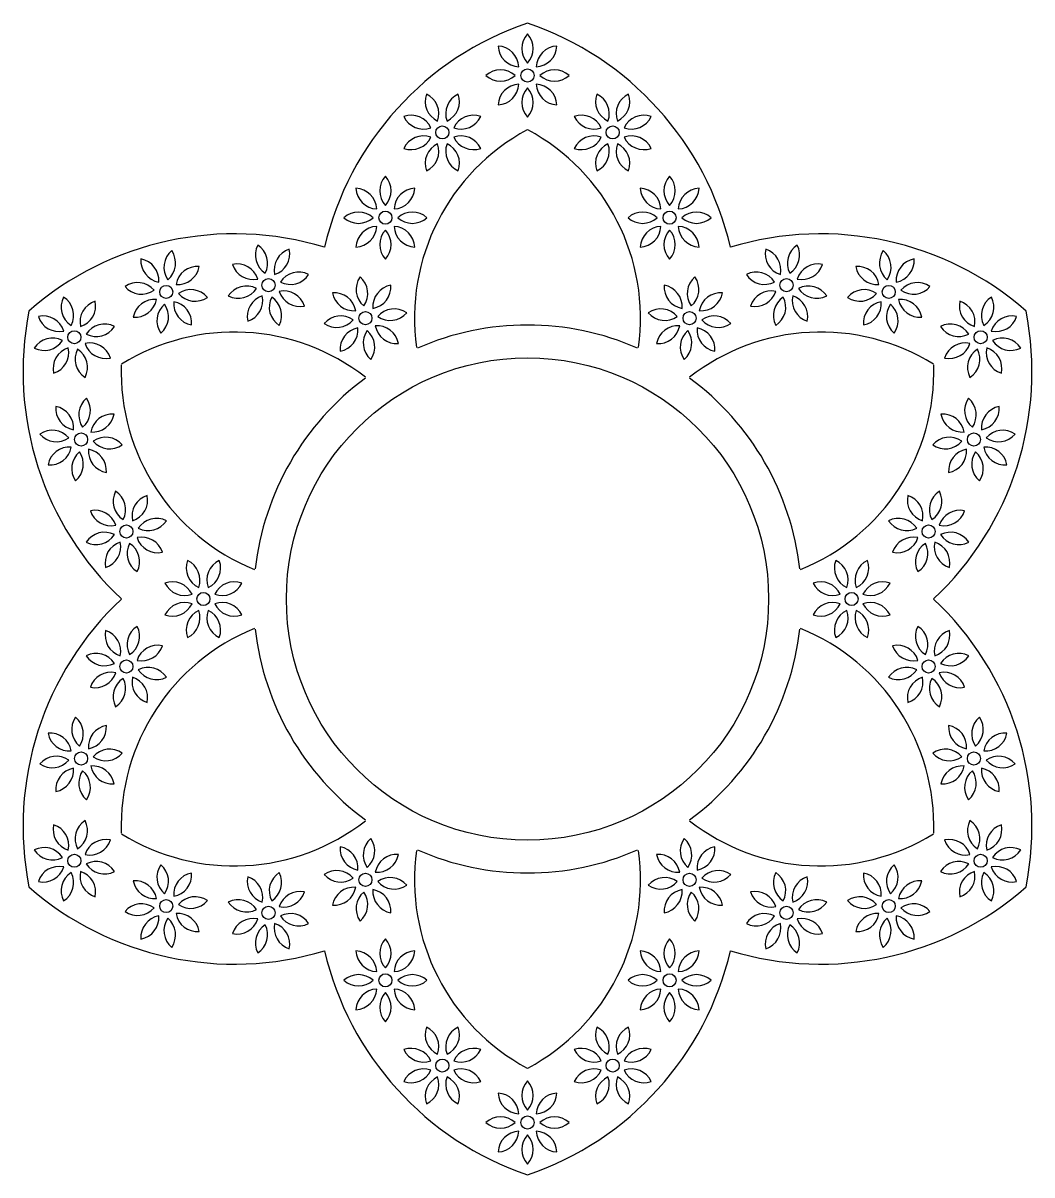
# Model space of a CAD drawing. Extents: x -453 to 81, y -70 to 115.
# Drawn here: x -73.3 to 80.9, y -65.3 to 110.6 of the extents above; entities that cross this region are included whole.
import ezdxf

# ---------------------------------------------------------------- set-up
doc = ezdxf.new("R2010")
doc.units = 0
doc.layers.get('0').update_dxf_attribs({"linetype": 'CONTINUOUS'})

msp = doc.modelspace()

# ---------------------------------------------------------------- linework, layer by layer
for centre, radius in [((3.822588, 102.623076), 1), ((-9.195072, 93.924954), 1), ((16.840248, 93.924954), 1), ((-17.893194, 80.907294), 1), ((25.53837, 80.907294), 1), ((-51.379197, 69.569938), 1), ((-35.756512, 70.593903), 1), ((43.401688, 70.593903), 1), ((59.024373, 69.569938), 1), ((-20.939374, 65.556649), 1), ((28.584549, 65.556649), 1), ((-65.420822, 62.645375), 1), ((73.065997, 62.645375), 1), ((3.822588, 22.667674), 36.843503), ((-64.396857, 47.02269), 1), ((72.042033, 47.02269), 1), ((-57.472294, 32.981065), 1), ((65.11747, 32.981065), 1), ((-45.701335, 22.667674), 1), ((53.346511, 22.667674), 1), ((-57.472294, 12.354282), 1), ((65.11747, 12.354282), 1), ((-64.396857, -1.687342), 1), ((72.042033, -1.687342), 1), ((-65.420822, -17.310027), 1), ((73.065997, -17.310027), 1), ((-20.939374, -20.221301), 1), ((28.584549, -20.221301), 1), ((-51.379197, -24.23459), 1), ((-35.756512, -25.258555), 1), ((43.401688, -25.258555), 1), ((59.024373, -24.23459), 1), ((-17.893194, -35.571947), 1), ((25.53837, -35.571947), 1), ((-9.195072, -48.589606), 1), ((16.840248, -48.589606), 1), ((3.822588, -57.287729), 1)]:
    msp.add_circle(centre, radius)
for centre, radius, start, end in [((19.177964, 65.551918), 47.625533, 108.809279, 166.839994), ((-11.532789, 65.551918), 47.625533, 13.160006, 71.190721), ((6.277838, 106.741474), 3.320433, 137.683451, 222.316549), ((1.367338, 106.741474), 3.320433, 317.683451, 42.316549), ((2.646564, 107.271347), 3.320433, 182.683451, 267.316549), ((-0.825683, 103.7991), 3.320433, 2.683451, 87.316549), ((8.470859, 103.7991), 3.320433, 92.683451, 177.316549), ((4.998611, 107.271347), 3.320433, 272.683451, 357.316549), ((-0.29581, 100.167826), 3.320433, 47.683451, 132.316549), ((-0.29581, 105.078326), 3.320433, 227.683451, 312.316549), ((7.940986, 100.167826), 3.320433, 47.683451, 132.316549), ((7.940986, 105.078326), 3.320433, 227.683451, 312.316549), ((2.646564, 97.974805), 3.320433, 92.683451, 177.316549), ((-0.825683, 101.447053), 3.320433, 272.683451, 357.316549), ((6.277838, 98.504678), 3.320433, 137.683451, 222.316549), ((1.367338, 98.504678), 3.320433, 317.683451, 42.316549), ((8.470859, 101.447053), 3.320433, 182.683451, 267.316549), ((4.998611, 97.974805), 3.320433, 2.683451, 87.316549), ((-8.50276, 98.669441), 3.320433, 160.183451, 244.816549), ((-13.03947, 96.790274), 3.320433, 340.183451, 64.816549), ((-5.350674, 96.790274), 3.320433, 115.183451, 199.816549), ((-9.887384, 98.669441), 3.320433, 295.183451, 19.816549), ((17.53256, 98.669441), 3.320433, 160.183451, 244.816549), ((12.99585, 96.790274), 3.320433, 340.183451, 64.816549), ((20.684645, 96.790274), 3.320433, 115.183451, 199.816549), ((16.147935, 98.669441), 3.320433, 295.183451, 19.816549), ((-13.939559, 93.232642), 3.320433, 25.183451, 109.816549), ((-12.060392, 97.769352), 3.320433, 205.183451, 289.816549), ((-4.450585, 93.232642), 3.320433, 70.183451, 154.816549), ((-6.329752, 97.769352), 3.320433, 250.183451, 334.816549), ((13.974927, 97.769352), 3.320433, 205.183451, 289.816549), ((12.095761, 93.232642), 3.320433, 25.183451, 109.816549), ((21.584735, 93.232642), 3.320433, 70.183451, 154.816549), ((19.705568, 97.769352), 3.320433, 250.183451, 334.816549), ((-12.060392, 90.080556), 3.320433, 70.183451, 154.816549), ((19.177964, 65.551918), 32.625533, 118.170844, 187.914636), ((-6.329752, 90.080556), 3.320433, 25.183451, 109.816549), ((-11.532789, 65.551918), 32.625533, 352.085364, 61.829156), ((13.974927, 90.080556), 3.320433, 70.183451, 154.816549), ((19.705568, 90.080556), 3.320433, 25.183451, 109.816549), ((-13.939559, 94.617266), 3.320433, 250.183451, 334.816549), ((-8.50276, 89.180467), 3.320433, 115.183451, 199.816549), ((-13.03947, 91.059634), 3.320433, 295.183451, 19.816549), ((-5.350674, 91.059634), 3.320433, 160.183451, 244.816549), ((-9.887384, 89.180467), 3.320433, 340.183451, 64.816549), ((-4.450585, 94.617266), 3.320433, 205.183451, 289.816549), ((12.095761, 94.617266), 3.320433, 250.183451, 334.816549), ((17.53256, 89.180467), 3.320433, 115.183451, 199.816549), ((12.99585, 91.059634), 3.320433, 295.183451, 19.816549), ((20.684645, 91.059634), 3.320433, 160.183451, 244.816549), ((16.147935, 89.180467), 3.320433, 340.183451, 64.816549), ((21.584735, 94.617266), 3.320433, 205.183451, 289.816549), ((-15.437944, 85.025692), 3.320433, 137.683451, 222.316549), ((-20.348444, 85.025692), 3.320433, 317.683451, 42.316549), ((27.993619, 85.025692), 3.320433, 137.683451, 222.316549), ((23.08312, 85.025692), 3.320433, 317.683451, 42.316549), ((-22.541465, 82.083318), 3.320433, 2.683451, 87.316549), ((-19.069217, 85.555565), 3.320433, 182.683451, 267.316549), ((-13.244923, 82.083318), 3.320433, 92.683451, 177.316549), ((-16.717171, 85.555565), 3.320433, 272.683451, 357.316549), ((24.362346, 85.555565), 3.320433, 182.683451, 267.316549), ((20.890099, 82.083318), 3.320433, 2.683451, 87.316549), ((30.186641, 82.083318), 3.320433, 92.683451, 177.316549), ((26.714393, 85.555565), 3.320433, 272.683451, 357.316549), ((-22.011592, 78.452045), 3.320433, 47.683451, 132.316549), ((-13.774796, 78.452045), 3.320433, 47.683451, 132.316549), ((21.419972, 78.452045), 3.320433, 47.683451, 132.316549), ((29.656768, 78.452045), 3.320433, 47.683451, 132.316549), ((-22.011592, 83.362544), 3.320433, 227.683451, 312.316549), ((-19.069217, 76.259023), 3.320433, 92.683451, 177.316549), ((-22.541465, 79.731271), 3.320433, 272.683451, 357.316549), ((-16.717171, 76.259023), 3.320433, 2.683451, 87.316549), ((-13.244923, 79.731271), 3.320433, 182.683451, 267.316549), ((-13.774796, 83.362544), 3.320433, 227.683451, 312.316549), ((21.419972, 83.362544), 3.320433, 227.683451, 312.316549), ((24.362346, 76.259023), 3.320433, 92.683451, 177.316549), ((20.890099, 79.731271), 3.320433, 272.683451, 357.316549), ((30.186641, 79.731271), 3.320433, 182.683451, 267.316549), ((26.714393, 76.259023), 3.320433, 2.683451, 87.316549), ((29.656768, 83.362544), 3.320433, 227.683451, 312.316549), ((-40.993945, 30.811649), 47.625533, 73.160006, 131.190721), ((-15.437944, 76.788896), 3.320433, 137.683451, 222.316549), ((-20.348444, 76.788896), 3.320433, 317.683451, 42.316549), ((27.993619, 76.788896), 3.320433, 137.683451, 222.316549), ((23.08312, 76.788896), 3.320433, 317.683451, 42.316549), ((48.639121, 30.811649), 47.625533, 48.809279, 106.839994), ((-48.407394, 73.332628), 3.320433, 130.183451, 214.816549), ((-53.275883, 73.973577), 3.320433, 310.183451, 34.816549), ((-34.450843, 75.207435), 3.320433, 152.683451, 237.316549), ((-39.194021, 73.936504), 3.320433, 332.683451, 57.316549), ((-31.571004, 72.932915), 3.320433, 107.683451, 192.316549), ((-35.823622, 75.388165), 3.320433, 287.683451, 12.316549), ((43.468797, 75.388165), 3.320433, 167.683451, 252.316549), ((39.21618, 72.932915), 3.320433, 347.683451, 72.316549), ((46.839197, 73.936504), 3.320433, 122.683451, 207.316549), ((42.096018, 75.207435), 3.320433, 302.683451, 27.316549), ((60.921059, 73.973577), 3.320433, 145.183451, 229.816549), ((56.052569, 73.332628), 3.320433, 325.183451, 49.816549), ((-51.938438, 74.331944), 3.320433, 175.183451, 259.816549), ((-55.8342, 71.342621), 3.320433, 355.183451, 79.816549), ((63.479375, 71.342621), 3.320433, 100.183451, 184.816549), ((59.583614, 74.331944), 3.320433, 280.183451, 4.816549), ((-46.617191, 70.129179), 3.320433, 85.183451, 169.816549), ((-49.606514, 74.02494), 3.320433, 265.183451, 349.816549), ((-40.550774, 70.526793), 3.320433, 17.683451, 102.316549), ((-38.095524, 74.77941), 3.320433, 197.683451, 282.316549), ((-31.14298, 69.288234), 3.320433, 62.683451, 147.316549), ((-32.413911, 74.031412), 3.320433, 242.683451, 327.316549), ((38.788155, 69.288234), 3.320433, 32.683451, 117.316549), ((40.059086, 74.031412), 3.320433, 212.683451, 297.316549), ((48.19595, 70.526793), 3.320433, 77.683451, 162.316549), ((45.7407, 74.77941), 3.320433, 257.683451, 342.316549), ((57.251689, 74.02494), 3.320433, 190.183451, 274.816549), ((54.262367, 70.129179), 3.320433, 10.183451, 94.816549), ((-55.782836, 67.673252), 3.320433, 40.183451, 124.816549), ((-55.141887, 72.541742), 3.320433, 220.183451, 304.816549), ((-39.099114, 67.156394), 3.320433, 62.683451, 147.316549), ((-19.042688, 69.960288), 3.320433, 145.183451, 229.816549), ((-23.911177, 69.319339), 3.320433, 325.183451, 49.816549), ((-16.484371, 67.329332), 3.320433, 100.183451, 184.816549), ((-20.380132, 70.318655), 3.320433, 280.183451, 4.816549), ((28.025308, 70.318655), 3.320433, 175.183451, 259.816549), ((24.129547, 67.329332), 3.320433, 355.183451, 79.816549), ((31.556353, 69.319339), 3.320433, 130.183451, 214.816549), ((26.687863, 69.960288), 3.320433, 310.183451, 34.816549), ((46.744289, 67.156394), 3.320433, 32.683451, 117.316549), ((62.787063, 72.541742), 3.320433, 235.183451, 319.816549), ((63.428012, 67.673252), 3.320433, 55.183451, 139.816549), ((-64.115152, 67.258907), 3.320433, 152.683451, 237.316549), ((-68.858331, 65.987977), 3.320433, 332.683451, 57.316549), ((-47.616507, 66.598134), 3.320433, 40.183451, 124.816549), ((-46.975558, 71.466624), 3.320433, 220.183451, 304.816549), ((-40.370044, 71.899572), 3.320433, 242.683451, 327.316549), ((-35.689402, 65.799641), 3.320433, 107.683451, 192.316549), ((-39.94202, 68.25489), 3.320433, 287.683451, 12.316549), ((-32.319003, 67.251301), 3.320433, 152.683451, 237.316549), ((-37.062181, 65.980371), 3.320433, 332.683451, 57.316549), ((-33.4175, 66.408395), 3.320433, 17.683451, 102.316549), ((-30.96225, 70.661013), 3.320433, 197.683451, 282.316549), ((-25.70138, 66.11589), 3.320433, 10.183451, 94.816549), ((-22.712057, 70.011651), 3.320433, 190.183451, 274.816549), ((33.346555, 66.11589), 3.320433, 85.183451, 169.816549), ((30.357233, 70.011651), 3.320433, 265.183451, 349.816549), ((41.062675, 66.408395), 3.320433, 77.683451, 162.316549), ((38.607426, 70.661013), 3.320433, 257.683451, 342.316549), ((44.707357, 65.980371), 3.320433, 122.683451, 207.316549), ((39.964179, 67.251301), 3.320433, 302.683451, 27.316549), ((47.587195, 68.25489), 3.320433, 167.683451, 252.316549), ((43.334578, 65.799641), 3.320433, 347.683451, 72.316549), ((48.01522, 71.899572), 3.320433, 212.683451, 297.316549), ((54.620734, 71.466624), 3.320433, 235.183451, 319.816549), ((55.261683, 66.598134), 3.320433, 55.183451, 139.816549), ((76.503506, 65.987977), 3.320433, 122.683451, 207.316549), ((71.760328, 67.258907), 3.320433, 302.683451, 27.316549), ((-61.235314, 64.984387), 3.320433, 107.683451, 192.316549), ((-65.487931, 67.439637), 3.320433, 287.683451, 12.316549), ((-53.151881, 65.114936), 3.320433, 85.183451, 169.816549), ((-56.141203, 69.010697), 3.320433, 265.183451, 349.816549), ((-49.482511, 65.166299), 3.320433, 130.183451, 214.816549), ((-54.351001, 65.807248), 3.320433, 310.183451, 34.816549), ((-46.924195, 67.797255), 3.320433, 175.183451, 259.816549), ((-50.819956, 64.807932), 3.320433, 355.183451, 79.816549), ((-16.535735, 63.659963), 3.320433, 55.183451, 139.816549), ((24.18091, 63.659963), 3.320433, 40.183451, 124.816549), ((58.465132, 64.807932), 3.320433, 100.183451, 184.816549), ((54.56937, 67.797255), 3.320433, 280.183451, 4.816549), ((61.996176, 65.807248), 3.320433, 145.183451, 229.816549), ((57.127687, 65.166299), 3.320433, 325.183451, 49.816549), ((60.797056, 65.114936), 3.320433, 10.183451, 94.816549), ((63.786379, 69.010697), 3.320433, 190.183451, 274.816549), ((73.133107, 67.439637), 3.320433, 167.683451, 252.316549), ((68.88049, 64.984387), 3.320433, 347.683451, 72.316549), ((-25.638568, 57.407942), 47.625533, 168.809279, 226.839994), ((-70.215084, 62.578265), 3.320433, 17.683451, 102.316549), ((-67.759834, 66.830883), 3.320433, 197.683451, 282.316549), ((-24.702064, 62.584845), 3.320433, 55.183451, 139.816549), ((-25.343012, 67.453335), 3.320433, 235.183451, 319.816549), ((-17.176683, 68.528453), 3.320433, 235.183451, 319.816549), ((24.821859, 68.528453), 3.320433, 220.183451, 304.816549), ((32.347239, 62.584845), 3.320433, 40.183451, 124.816549), ((32.988188, 67.453335), 3.320433, 220.183451, 304.816549), ((33.283744, 57.407942), 47.625533, 313.160006, 11.190721), ((77.86026, 62.578265), 3.320433, 77.683451, 162.316549), ((75.40501, 66.830883), 3.320433, 257.683451, 342.316549), ((-60.807289, 61.339706), 3.320433, 62.683451, 147.316549), ((-62.07822, 66.082884), 3.320433, 242.683451, 327.316549), ((-40.993945, 30.811649), 32.625533, 52.085364, 121.829156), ((-21.498615, 60.794643), 3.320433, 100.183451, 184.816549), ((-25.394376, 63.783966), 3.320433, 280.183451, 4.816549), ((-17.96757, 61.793959), 3.320433, 145.183451, 229.816549), ((-22.836059, 61.15301), 3.320433, 325.183451, 49.816549), ((-19.16669, 61.101647), 3.320433, 10.183451, 94.816549), ((-16.177367, 64.997408), 3.320433, 190.183451, 274.816549), ((3.822588, 22.667674), 41.843503, 66.298164, 113.701836), ((26.811866, 61.101647), 3.320433, 85.183451, 169.816549), ((23.822543, 64.997408), 3.320433, 265.183451, 349.816549), ((30.481235, 61.15301), 3.320433, 130.183451, 214.816549), ((25.612746, 61.793959), 3.320433, 310.183451, 34.816549), ((48.639121, 30.811649), 32.625533, 58.170844, 127.914636), ((33.039552, 63.783966), 3.320433, 175.183451, 259.816549), ((29.14379, 60.794643), 3.320433, 355.183451, 79.816549), ((68.452465, 61.339706), 3.320433, 32.683451, 117.316549), ((69.723396, 66.082884), 3.320433, 212.683451, 297.316549), ((-68.763423, 59.207866), 3.320433, 62.683451, 147.316549), ((-70.034354, 63.951044), 3.320433, 242.683451, 327.316549), ((-60.62656, 62.712485), 3.320433, 197.683451, 282.316549), ((-63.081809, 58.459867), 3.320433, 17.683451, 102.316549), ((70.726985, 58.459867), 3.320433, 77.683451, 162.316549), ((68.271735, 62.712485), 3.320433, 257.683451, 342.316549), ((76.408599, 59.207866), 3.320433, 32.683451, 117.316549), ((77.67953, 63.951044), 3.320433, 212.683451, 297.316549), ((-65.353712, 57.851113), 3.320433, 107.683451, 192.316549), ((-69.606329, 60.306363), 3.320433, 287.683451, 12.316549), ((-61.983313, 59.302773), 3.320433, 152.683451, 237.316549), ((-66.726491, 58.031843), 3.320433, 332.683451, 57.316549), ((74.371667, 58.031843), 3.320433, 122.683451, 207.316549), ((69.628488, 59.302773), 3.320433, 302.683451, 27.316549), ((77.251505, 60.306363), 3.320433, 167.683451, 252.316549), ((72.998888, 57.851113), 3.320433, 347.683451, 72.316549), ((-25.638568, 57.407942), 32.625533, 178.170844, 247.914636), ((33.283744, 57.407942), 32.625533, 292.085364, 1.829156), ((3.822588, 22.667674), 41.843503, 126.298164, 173.701836), ((3.822588, 22.667674), 41.843503, 6.298164, 53.701836), ((-61.425053, 50.78538), 3.320433, 130.183451, 214.816549), ((-66.293543, 51.426329), 3.320433, 310.183451, 34.816549), ((73.938719, 51.426329), 3.320433, 145.183451, 229.816549), ((69.070229, 50.78538), 3.320433, 325.183451, 49.816549), ((-64.956098, 51.784696), 3.320433, 175.183451, 259.816549), ((-68.851859, 48.795373), 3.320433, 355.183451, 79.816549), ((76.497035, 48.795373), 3.320433, 100.183451, 184.816549), ((72.601274, 51.784696), 3.320433, 280.183451, 4.816549), ((-59.634851, 47.581931), 3.320433, 85.183451, 169.816549), ((-62.624174, 51.477692), 3.320433, 265.183451, 349.816549), ((67.280026, 47.581931), 3.320433, 10.183451, 94.816549), ((70.269349, 51.477692), 3.320433, 190.183451, 274.816549), ((-68.800496, 45.126004), 3.320433, 40.183451, 124.816549), ((-68.159547, 49.994493), 3.320433, 220.183451, 304.816549), ((76.445671, 45.126004), 3.320433, 55.183451, 139.816549), ((75.804723, 49.994493), 3.320433, 235.183451, 319.816549), ((-66.16954, 42.567687), 3.320433, 85.183451, 169.816549), ((-69.158863, 46.463449), 3.320433, 265.183451, 349.816549), ((-60.634167, 44.050886), 3.320433, 40.183451, 124.816549), ((-59.993218, 48.919376), 3.320433, 220.183451, 304.816549), ((68.279342, 44.050886), 3.320433, 55.183451, 139.816549), ((67.638394, 48.919376), 3.320433, 235.183451, 319.816549), ((73.814716, 42.567687), 3.320433, 10.183451, 94.816549), ((76.804039, 46.463449), 3.320433, 190.183451, 274.816549), ((-62.500171, 42.619051), 3.320433, 130.183451, 214.816549), ((-67.36866, 43.26), 3.320433, 310.183451, 34.816549), ((-59.941855, 45.250006), 3.320433, 175.183451, 259.816549), ((-63.837616, 42.260684), 3.320433, 355.183451, 79.816549), ((71.482791, 42.260684), 3.320433, 100.183451, 184.816549), ((67.58703, 45.250006), 3.320433, 280.183451, 4.816549), ((75.013836, 43.26), 3.320433, 145.183451, 229.816549), ((70.145347, 42.619051), 3.320433, 325.183451, 49.816549), ((-56.166625, 37.594598), 3.320433, 152.683451, 237.316549), ((-60.909803, 36.323667), 3.320433, 332.683451, 57.316549), ((68.554979, 36.323667), 3.320433, 122.683451, 207.316549), ((63.8118, 37.594598), 3.320433, 302.683451, 27.316549), ((-53.286786, 35.320078), 3.320433, 107.683451, 192.316549), ((-57.539404, 37.775327), 3.320433, 287.683451, 12.316549), ((65.184579, 37.775327), 3.320433, 167.683451, 252.316549), ((60.931962, 35.320078), 3.320433, 347.683451, 72.316549), ((-62.266556, 32.913956), 3.320433, 17.683451, 102.316549), ((-59.811306, 37.166573), 3.320433, 197.683451, 282.316549), ((69.911732, 32.913956), 3.320433, 77.683451, 162.316549), ((67.456482, 37.166573), 3.320433, 257.683451, 342.316549), ((-52.858762, 31.675396), 3.320433, 62.683451, 147.316549), ((-54.129692, 36.418574), 3.320433, 242.683451, 327.316549), ((60.503937, 31.675396), 3.320433, 32.683451, 117.316549), ((61.774868, 36.418574), 3.320433, 212.683451, 297.316549), ((-60.814896, 29.543556), 3.320433, 62.683451, 147.316549), ((-62.085826, 34.286735), 3.320433, 242.683451, 327.316549), ((-55.133282, 28.795558), 3.320433, 17.683451, 102.316549), ((-52.678032, 33.048175), 3.320433, 197.683451, 282.316549), ((62.778457, 28.795558), 3.320433, 77.683451, 162.316549), ((60.323207, 33.048175), 3.320433, 257.683451, 342.316549), ((68.460071, 29.543556), 3.320433, 32.683451, 117.316549), ((69.731002, 34.286735), 3.320433, 212.683451, 297.316549), ((-57.405184, 28.186803), 3.320433, 107.683451, 192.316549), ((-61.657802, 30.642053), 3.320433, 287.683451, 12.316549), ((-54.034785, 29.638464), 3.320433, 152.683451, 237.316549), ((-58.777963, 28.367533), 3.320433, 332.683451, 57.316549), ((66.423139, 28.367533), 3.320433, 122.683451, 207.316549), ((61.679961, 29.638464), 3.320433, 302.683451, 27.316549), ((69.302977, 30.642053), 3.320433, 167.683451, 252.316549), ((65.05036, 28.186803), 3.320433, 347.683451, 72.316549), ((-45.009023, 27.412161), 3.320433, 160.183451, 244.816549), ((-49.545733, 25.532994), 3.320433, 340.183451, 64.816549), ((-41.856937, 25.532994), 3.320433, 115.183451, 199.816549), ((-46.393647, 27.412161), 3.320433, 295.183451, 19.816549), ((54.038823, 27.412161), 3.320433, 160.183451, 244.816549), ((49.502113, 25.532994), 3.320433, 340.183451, 64.816549), ((57.190908, 25.532994), 3.320433, 115.183451, 199.816549), ((52.654198, 27.412161), 3.320433, 295.183451, 19.816549), ((-50.445822, 21.975361), 3.320433, 25.183451, 109.816549), ((-48.566655, 26.512071), 3.320433, 205.183451, 289.816549), ((-40.956848, 21.975361), 3.320433, 70.183451, 154.816549), ((-42.836015, 26.512071), 3.320433, 250.183451, 334.816549), ((50.48119, 26.512071), 3.320433, 205.183451, 289.816549), ((48.602024, 21.975361), 3.320433, 25.183451, 109.816549), ((58.090997, 21.975361), 3.320433, 70.183451, 154.816549), ((56.211831, 26.512071), 3.320433, 250.183451, 334.816549), ((-25.638568, -12.072594), 47.625533, 133.160006, 191.190721), ((-48.566655, 18.823276), 3.320433, 70.183451, 154.816549), ((-50.445822, 23.359986), 3.320433, 250.183451, 334.816549), ((-42.836015, 18.823276), 3.320433, 25.183451, 109.816549), ((-40.956848, 23.359986), 3.320433, 205.183451, 289.816549), ((50.48119, 18.823276), 3.320433, 70.183451, 154.816549), ((48.602024, 23.359986), 3.320433, 250.183451, 334.816549), ((58.090997, 23.359986), 3.320433, 205.183451, 289.816549), ((56.211831, 18.823276), 3.320433, 25.183451, 109.816549), ((33.283744, -12.072594), 47.625533, 348.809279, 46.839994), ((-45.009023, 17.923187), 3.320433, 115.183451, 199.816549), ((-49.545733, 19.802354), 3.320433, 295.183451, 19.816549), ((-41.856937, 19.802354), 3.320433, 160.183451, 244.816549), ((-46.393647, 17.923187), 3.320433, 340.183451, 64.816549), ((54.038823, 17.923187), 3.320433, 115.183451, 199.816549), ((49.502113, 19.802354), 3.320433, 295.183451, 19.816549), ((57.190908, 19.802354), 3.320433, 160.183451, 244.816549), ((52.654198, 17.923187), 3.320433, 340.183451, 64.816549), ((-57.405184, 17.148545), 3.320433, 167.683451, 252.316549), ((-61.657802, 14.693295), 3.320433, 347.683451, 72.316549), ((-25.638568, -12.072594), 32.625533, 112.085364, 181.829156), ((-54.034785, 15.696884), 3.320433, 122.683451, 207.316549), ((-58.777963, 16.967815), 3.320433, 302.683451, 27.316549), ((3.822588, 22.667674), 41.843503, 186.298164, 233.701836), ((3.822588, 22.667674), 41.843503, 306.298164, 353.701836), ((33.283744, -12.072594), 32.625533, 358.170844, 67.914636), ((66.423139, 16.967815), 3.320433, 152.683451, 237.316549), ((61.679961, 15.696884), 3.320433, 332.683451, 57.316549), ((69.302977, 14.693295), 3.320433, 107.683451, 192.316549), ((65.05036, 17.148545), 3.320433, 287.683451, 12.316549), ((-62.085826, 11.048613), 3.320433, 32.683451, 117.316549), ((-52.678032, 12.287173), 3.320433, 77.683451, 162.316549), ((-55.133282, 16.53979), 3.320433, 257.683451, 342.316549), ((60.323207, 12.287173), 3.320433, 17.683451, 102.316549), ((62.778457, 16.53979), 3.320433, 197.683451, 282.316549), ((69.731002, 11.048613), 3.320433, 62.683451, 147.316549), ((-60.814896, 15.791791), 3.320433, 212.683451, 297.316549), ((68.460071, 15.791791), 3.320433, 242.683451, 327.316549), ((-59.811306, 8.168775), 3.320433, 77.683451, 162.316549), ((-62.266556, 12.421392), 3.320433, 257.683451, 342.316549), ((-53.286786, 10.01527), 3.320433, 167.683451, 252.316549), ((-57.539404, 7.56002), 3.320433, 347.683451, 72.316549), ((-52.858762, 13.659952), 3.320433, 212.683451, 297.316549), ((-54.129692, 8.916773), 3.320433, 32.683451, 117.316549), ((61.774868, 8.916773), 3.320433, 62.683451, 147.316549), ((60.503937, 13.659952), 3.320433, 242.683451, 327.316549), ((65.184579, 7.56002), 3.320433, 107.683451, 192.316549), ((60.931962, 10.01527), 3.320433, 287.683451, 12.316549), ((67.456482, 8.168775), 3.320433, 17.683451, 102.316549), ((69.911732, 12.421392), 3.320433, 197.683451, 282.316549), ((-56.166625, 7.74075), 3.320433, 122.683451, 207.316549), ((-60.909803, 9.011681), 3.320433, 302.683451, 27.316549), ((68.554979, 9.011681), 3.320433, 152.683451, 237.316549), ((63.8118, 7.74075), 3.320433, 332.683451, 57.316549), ((-62.500171, 2.716297), 3.320433, 145.183451, 229.816549), ((-67.36866, 2.075348), 3.320433, 325.183451, 49.816549), ((75.013836, 2.075348), 3.320433, 130.183451, 214.816549), ((70.145347, 2.716297), 3.320433, 310.183451, 34.816549), ((-69.158863, -1.128101), 3.320433, 10.183451, 94.816549), ((-66.16954, 2.76766), 3.320433, 190.183451, 274.816549), ((-59.941855, 0.085341), 3.320433, 100.183451, 184.816549), ((-63.837616, 3.074664), 3.320433, 280.183451, 4.816549), ((71.482791, 3.074664), 3.320433, 175.183451, 259.816549), ((67.58703, 0.085341), 3.320433, 355.183451, 79.816549), ((76.804039, -1.128101), 3.320433, 85.183451, 169.816549), ((73.814716, 2.76766), 3.320433, 265.183451, 349.816549), ((-68.159547, -4.659146), 3.320433, 55.183451, 139.816549), ((-60.634167, 1.284461), 3.320433, 235.183451, 319.816549), ((-59.993218, -3.584028), 3.320433, 55.183451, 139.816549), ((67.638394, -3.584028), 3.320433, 40.183451, 124.816549), ((68.279342, 1.284461), 3.320433, 220.183451, 304.816549), ((75.804723, -4.659146), 3.320433, 40.183451, 124.816549), ((-68.800496, 0.209344), 3.320433, 235.183451, 319.816549), ((-64.956098, -6.449348), 3.320433, 100.183451, 184.816549), ((-68.851859, -3.460026), 3.320433, 280.183451, 4.816549), ((-62.624174, -6.142345), 3.320433, 10.183451, 94.816549), ((-59.634851, -2.246583), 3.320433, 190.183451, 274.816549), ((70.269349, -6.142345), 3.320433, 85.183451, 169.816549), ((67.280026, -2.246583), 3.320433, 265.183451, 349.816549), ((76.497035, -3.460026), 3.320433, 175.183451, 259.816549), ((72.601274, -6.449348), 3.320433, 355.183451, 79.816549), ((76.445671, 0.209344), 3.320433, 220.183451, 304.816549), ((-61.425053, -5.450032), 3.320433, 145.183451, 229.816549), ((-66.293543, -6.090981), 3.320433, 325.183451, 49.816549), ((73.938719, -6.090981), 3.320433, 130.183451, 214.816549), ((69.070229, -5.450032), 3.320433, 310.183451, 34.816549), ((-65.353712, -12.515765), 3.320433, 167.683451, 252.316549), ((-69.606329, -14.971015), 3.320433, 347.683451, 72.316549), ((-61.983313, -13.967426), 3.320433, 122.683451, 207.316549), ((-66.726491, -12.696495), 3.320433, 302.683451, 27.316549), ((-40.993945, 14.523698), 32.625533, 238.170844, 307.914636), ((48.639121, 14.523698), 32.625533, 232.085364, 301.829156), ((74.371667, -12.696495), 3.320433, 152.683451, 237.316549), ((69.628488, -13.967426), 3.320433, 332.683451, 57.316549), ((77.251505, -14.971015), 3.320433, 107.683451, 192.316549), ((72.998888, -12.515765), 3.320433, 287.683451, 12.316549), ((-60.62656, -17.377137), 3.320433, 77.683451, 162.316549), ((-17.96757, -16.458611), 3.320433, 130.183451, 214.816549), ((-22.836059, -15.817662), 3.320433, 310.183451, 34.816549), ((30.481235, -15.817662), 3.320433, 145.183451, 229.816549), ((25.612746, -16.458611), 3.320433, 325.183451, 49.816549), ((68.271735, -17.377137), 3.320433, 17.683451, 102.316549), ((-70.034354, -18.615697), 3.320433, 32.683451, 117.316549), ((-68.763423, -13.872518), 3.320433, 212.683451, 297.316549), ((-63.081809, -13.12452), 3.320433, 257.683451, 342.316549), ((-21.498615, -15.459295), 3.320433, 175.183451, 259.816549), ((-25.394376, -18.448618), 3.320433, 355.183451, 79.816549), ((19.177964, -20.21657), 32.625533, 172.085364, 241.829156), ((3.822588, 22.667674), 41.843503, 246.298164, 293.701836), ((-11.532789, -20.21657), 32.625533, 298.170844, 7.914636), ((33.039552, -18.448618), 3.320433, 100.183451, 184.816549), ((29.14379, -15.459295), 3.320433, 280.183451, 4.816549), ((70.726985, -13.12452), 3.320433, 197.683451, 282.316549), ((77.67953, -18.615697), 3.320433, 62.683451, 147.316549), ((76.408599, -13.872518), 3.320433, 242.683451, 327.316549), ((-62.07822, -20.747536), 3.320433, 32.683451, 117.316549), ((-16.177367, -19.66206), 3.320433, 85.183451, 169.816549), ((-19.16669, -15.766299), 3.320433, 265.183451, 349.816549), ((23.822543, -19.66206), 3.320433, 10.183451, 94.816549), ((26.811866, -15.766299), 3.320433, 190.183451, 274.816549), ((69.723396, -20.747536), 3.320433, 62.683451, 147.316549), ((-67.759834, -21.495535), 3.320433, 77.683451, 162.316549), ((-70.215084, -17.242918), 3.320433, 257.683451, 342.316549), ((-64.115152, -21.92356), 3.320433, 122.683451, 207.316549), ((-68.858331, -20.652629), 3.320433, 302.683451, 27.316549), ((-61.235314, -19.64904), 3.320433, 167.683451, 252.316549), ((-65.487931, -22.104289), 3.320433, 347.683451, 72.316549), ((-60.807289, -16.004358), 3.320433, 212.683451, 297.316549), ((-49.482511, -19.830951), 3.320433, 145.183451, 229.816549), ((-54.351001, -20.4719), 3.320433, 325.183451, 49.816549), ((-46.924195, -22.461907), 3.320433, 100.183451, 184.816549), ((-50.819956, -19.472584), 3.320433, 280.183451, 4.816549), ((-32.319003, -21.915954), 3.320433, 122.683451, 207.316549), ((-37.062181, -20.645023), 3.320433, 302.683451, 27.316549), ((-25.343012, -22.117987), 3.320433, 40.183451, 124.816549), ((32.988188, -22.117987), 3.320433, 55.183451, 139.816549), ((44.707357, -20.645023), 3.320433, 152.683451, 237.316549), ((39.964179, -21.915954), 3.320433, 332.683451, 57.316549), ((58.465132, -19.472584), 3.320433, 175.183451, 259.816549), ((54.56937, -22.461907), 3.320433, 355.183451, 79.816549), ((61.996176, -20.4719), 3.320433, 130.183451, 214.816549), ((57.127687, -19.830951), 3.320433, 310.183451, 34.816549), ((68.452465, -16.004358), 3.320433, 242.683451, 327.316549), ((73.133107, -22.104289), 3.320433, 107.683451, 192.316549), ((68.88049, -19.64904), 3.320433, 287.683451, 12.316549), ((76.503506, -20.652629), 3.320433, 152.683451, 237.316549), ((71.760328, -21.92356), 3.320433, 332.683451, 57.316549), ((75.40501, -21.495535), 3.320433, 17.683451, 102.316549), ((77.86026, -17.242918), 3.320433, 197.683451, 282.316549), ((-53.151881, -19.779588), 3.320433, 190.183451, 274.816549), ((-56.141203, -23.675349), 3.320433, 10.183451, 94.816549), ((-35.689402, -20.464293), 3.320433, 167.683451, 252.316549), ((-39.94202, -22.919543), 3.320433, 347.683451, 72.316549), ((-24.702064, -17.249498), 3.320433, 220.183451, 304.816549), ((-17.176683, -23.193105), 3.320433, 40.183451, 124.816549), ((-16.535735, -18.324615), 3.320433, 220.183451, 304.816549), ((24.18091, -18.324615), 3.320433, 235.183451, 319.816549), ((24.821859, -23.193105), 3.320433, 55.183451, 139.816549), ((32.347239, -17.249498), 3.320433, 235.183451, 319.816549), ((47.587195, -22.919543), 3.320433, 107.683451, 192.316549), ((43.334578, -20.464293), 3.320433, 287.683451, 12.316549), ((63.786379, -23.675349), 3.320433, 85.183451, 169.816549), ((60.797056, -19.779588), 3.320433, 265.183451, 349.816549), ((-40.993945, 14.523698), 47.625533, 228.809279, 286.839994), ((-46.975558, -26.131276), 3.320433, 55.183451, 139.816549), ((-30.96225, -25.325665), 3.320433, 77.683451, 162.316549), ((-33.4175, -21.073048), 3.320433, 257.683451, 342.316549), ((-22.712057, -24.676304), 3.320433, 85.183451, 169.816549), ((-25.70138, -20.780543), 3.320433, 265.183451, 349.816549), ((-19.042688, -24.62494), 3.320433, 130.183451, 214.816549), ((-23.911177, -23.983991), 3.320433, 310.183451, 34.816549), ((-16.484371, -21.993985), 3.320433, 175.183451, 259.816549), ((-20.380132, -24.983307), 3.320433, 355.183451, 79.816549), ((28.025308, -24.983307), 3.320433, 100.183451, 184.816549), ((24.129547, -21.993985), 3.320433, 280.183451, 4.816549), ((31.556353, -23.983991), 3.320433, 145.183451, 229.816549), ((26.687863, -24.62494), 3.320433, 325.183451, 49.816549), ((33.346555, -20.780543), 3.320433, 190.183451, 274.816549), ((30.357233, -24.676304), 3.320433, 10.183451, 94.816549), ((48.639121, 14.523698), 47.625533, 253.160006, 311.190721), ((41.062675, -21.073048), 3.320433, 197.683451, 282.316549), ((38.607426, -25.325665), 3.320433, 17.683451, 102.316549), ((54.620734, -26.131276), 3.320433, 40.183451, 124.816549), ((-55.782836, -22.337904), 3.320433, 235.183451, 319.816549), ((-55.141887, -27.206394), 3.320433, 55.183451, 139.816549), ((-47.616507, -21.262787), 3.320433, 235.183451, 319.816549), ((-39.099114, -21.821046), 3.320433, 212.683451, 297.316549), ((-40.370044, -26.564225), 3.320433, 32.683451, 117.316549), ((48.01522, -26.564225), 3.320433, 62.683451, 147.316549), ((46.744289, -21.821046), 3.320433, 242.683451, 327.316549), ((55.261683, -21.262787), 3.320433, 220.183451, 304.816549), ((62.787063, -27.206394), 3.320433, 40.183451, 124.816549), ((63.428012, -22.337904), 3.320433, 220.183451, 304.816549), ((-51.938438, -28.996596), 3.320433, 100.183451, 184.816549), ((-55.8342, -26.007274), 3.320433, 280.183451, 4.816549), ((-48.407394, -27.99728), 3.320433, 145.183451, 229.816549), ((-53.275883, -28.638229), 3.320433, 325.183451, 49.816549), ((-49.606514, -28.689593), 3.320433, 10.183451, 94.816549), ((-46.617191, -24.793832), 3.320433, 190.183451, 274.816549), ((-38.095524, -29.444063), 3.320433, 77.683451, 162.316549), ((-40.550774, -25.191446), 3.320433, 257.683451, 342.316549), ((-32.413911, -28.696064), 3.320433, 32.683451, 117.316549), ((-31.14298, -23.952886), 3.320433, 212.683451, 297.316549), ((40.059086, -28.696064), 3.320433, 62.683451, 147.316549), ((38.788155, -23.952886), 3.320433, 242.683451, 327.316549), ((45.7407, -29.444063), 3.320433, 17.683451, 102.316549), ((48.19595, -25.191446), 3.320433, 197.683451, 282.316549), ((57.251689, -28.689593), 3.320433, 85.183451, 169.816549), ((54.262367, -24.793832), 3.320433, 265.183451, 349.816549), ((60.921059, -28.638229), 3.320433, 130.183451, 214.816549), ((56.052569, -27.99728), 3.320433, 310.183451, 34.816549), ((63.479375, -26.007274), 3.320433, 175.183451, 259.816549), ((59.583614, -28.996596), 3.320433, 355.183451, 79.816549), ((-34.450843, -29.872088), 3.320433, 122.683451, 207.316549), ((-39.194021, -28.601157), 3.320433, 302.683451, 27.316549), ((-31.571004, -27.597568), 3.320433, 167.683451, 252.316549), ((-35.823622, -30.052817), 3.320433, 347.683451, 72.316549), ((43.468797, -30.052817), 3.320433, 107.683451, 192.316549), ((39.21618, -27.597568), 3.320433, 287.683451, 12.316549), ((46.839197, -28.601157), 3.320433, 152.683451, 237.316549), ((42.096018, -29.872088), 3.320433, 332.683451, 57.316549), ((-15.437944, -31.453549), 3.320433, 137.683451, 222.316549), ((-20.348444, -31.453549), 3.320433, 317.683451, 42.316549), ((27.993619, -31.453549), 3.320433, 137.683451, 222.316549), ((23.08312, -31.453549), 3.320433, 317.683451, 42.316549), ((19.177964, -20.21657), 47.625533, 193.160006, 251.190721), ((-22.541465, -34.395923), 3.320433, 2.683451, 87.316549), ((-19.069217, -30.923676), 3.320433, 182.683451, 267.316549), ((-13.244923, -34.395923), 3.320433, 92.683451, 177.316549), ((-16.717171, -30.923676), 3.320433, 272.683451, 357.316549), ((-11.532789, -20.21657), 47.625533, 288.809279, 346.839994), ((24.362346, -30.923676), 3.320433, 182.683451, 267.316549), ((20.890099, -34.395923), 3.320433, 2.683451, 87.316549), ((30.186641, -34.395923), 3.320433, 92.683451, 177.316549), ((26.714393, -30.923676), 3.320433, 272.683451, 357.316549), ((-22.011592, -38.027196), 3.320433, 47.683451, 132.316549), ((-13.774796, -38.027196), 3.320433, 47.683451, 132.316549), ((21.419972, -38.027196), 3.320433, 47.683451, 132.316549), ((29.656768, -38.027196), 3.320433, 47.683451, 132.316549), ((-22.011592, -33.116697), 3.320433, 227.683451, 312.316549), ((-22.541465, -36.74797), 3.320433, 272.683451, 357.316549), ((-19.069217, -40.220218), 3.320433, 92.683451, 177.316549), ((-13.244923, -36.74797), 3.320433, 182.683451, 267.316549), ((-16.717171, -40.220218), 3.320433, 2.683451, 87.316549), ((-13.774796, -33.116697), 3.320433, 227.683451, 312.316549), ((21.419972, -33.116697), 3.320433, 227.683451, 312.316549), ((24.362346, -40.220218), 3.320433, 92.683451, 177.316549), ((20.890099, -36.74797), 3.320433, 272.683451, 357.316549), ((30.186641, -36.74797), 3.320433, 182.683451, 267.316549), ((26.714393, -40.220218), 3.320433, 2.683451, 87.316549), ((29.656768, -33.116697), 3.320433, 227.683451, 312.316549), ((-15.437944, -39.690345), 3.320433, 137.683451, 222.316549), ((-20.348444, -39.690345), 3.320433, 317.683451, 42.316549), ((27.993619, -39.690345), 3.320433, 137.683451, 222.316549), ((23.08312, -39.690345), 3.320433, 317.683451, 42.316549), ((-8.50276, -43.845119), 3.320433, 160.183451, 244.816549), ((-13.03947, -45.724286), 3.320433, 340.183451, 64.816549), ((-5.350674, -45.724286), 3.320433, 115.183451, 199.816549), ((-9.887384, -43.845119), 3.320433, 295.183451, 19.816549), ((17.53256, -43.845119), 3.320433, 160.183451, 244.816549), ((12.99585, -45.724286), 3.320433, 340.183451, 64.816549), ((20.684645, -45.724286), 3.320433, 115.183451, 199.816549), ((16.147935, -43.845119), 3.320433, 295.183451, 19.816549), ((-13.939559, -49.281919), 3.320433, 25.183451, 109.816549), ((-12.060392, -44.745209), 3.320433, 205.183451, 289.816549), ((-4.450585, -49.281919), 3.320433, 70.183451, 154.816549), ((-6.329752, -44.745209), 3.320433, 250.183451, 334.816549), ((13.974927, -44.745209), 3.320433, 205.183451, 289.816549), ((12.095761, -49.281919), 3.320433, 25.183451, 109.816549), ((21.584735, -49.281919), 3.320433, 70.183451, 154.816549), ((19.705568, -44.745209), 3.320433, 250.183451, 334.816549), ((-12.060392, -52.434004), 3.320433, 70.183451, 154.816549), ((-6.329752, -52.434004), 3.320433, 25.183451, 109.816549), ((13.974927, -52.434004), 3.320433, 70.183451, 154.816549), ((19.705568, -52.434004), 3.320433, 25.183451, 109.816549), ((-13.939559, -47.897294), 3.320433, 250.183451, 334.816549), ((-8.50276, -53.334093), 3.320433, 115.183451, 199.816549), ((-13.03947, -51.454927), 3.320433, 295.183451, 19.816549), ((-5.350674, -51.454927), 3.320433, 160.183451, 244.816549), ((-9.887384, -53.334093), 3.320433, 340.183451, 64.816549), ((-4.450585, -47.897294), 3.320433, 205.183451, 289.816549), ((6.277838, -53.169331), 3.320433, 137.683451, 222.316549), ((1.367338, -53.169331), 3.320433, 317.683451, 42.316549), ((12.095761, -47.897294), 3.320433, 250.183451, 334.816549), ((17.53256, -53.334093), 3.320433, 115.183451, 199.816549), ((12.99585, -51.454927), 3.320433, 295.183451, 19.816549), ((20.684645, -51.454927), 3.320433, 160.183451, 244.816549), ((16.147935, -53.334093), 3.320433, 340.183451, 64.816549), ((21.584735, -47.897294), 3.320433, 205.183451, 289.816549), ((2.646564, -52.639458), 3.320433, 182.683451, 267.316549), ((-0.825683, -56.111705), 3.320433, 2.683451, 87.316549), ((8.470859, -56.111705), 3.320433, 92.683451, 177.316549), ((4.998611, -52.639458), 3.320433, 272.683451, 357.316549), ((-0.29581, -59.742978), 3.320433, 47.683451, 132.316549), ((-0.29581, -54.832479), 3.320433, 227.683451, 312.316549), ((7.940986, -59.742978), 3.320433, 47.683451, 132.316549), ((7.940986, -54.832479), 3.320433, 227.683451, 312.316549), ((2.646564, -61.935999), 3.320433, 92.683451, 177.316549), ((-0.825683, -58.463752), 3.320433, 272.683451, 357.316549), ((6.277838, -61.406127), 3.320433, 137.683451, 222.316549), ((1.367338, -61.406127), 3.320433, 317.683451, 42.316549), ((4.998611, -61.935999), 3.320433, 2.683451, 87.316549), ((8.470859, -58.463752), 3.320433, 182.683451, 267.316549)]:
    msp.add_arc(centre, radius, start, end)

doc.saveas('drawing.dxf')
